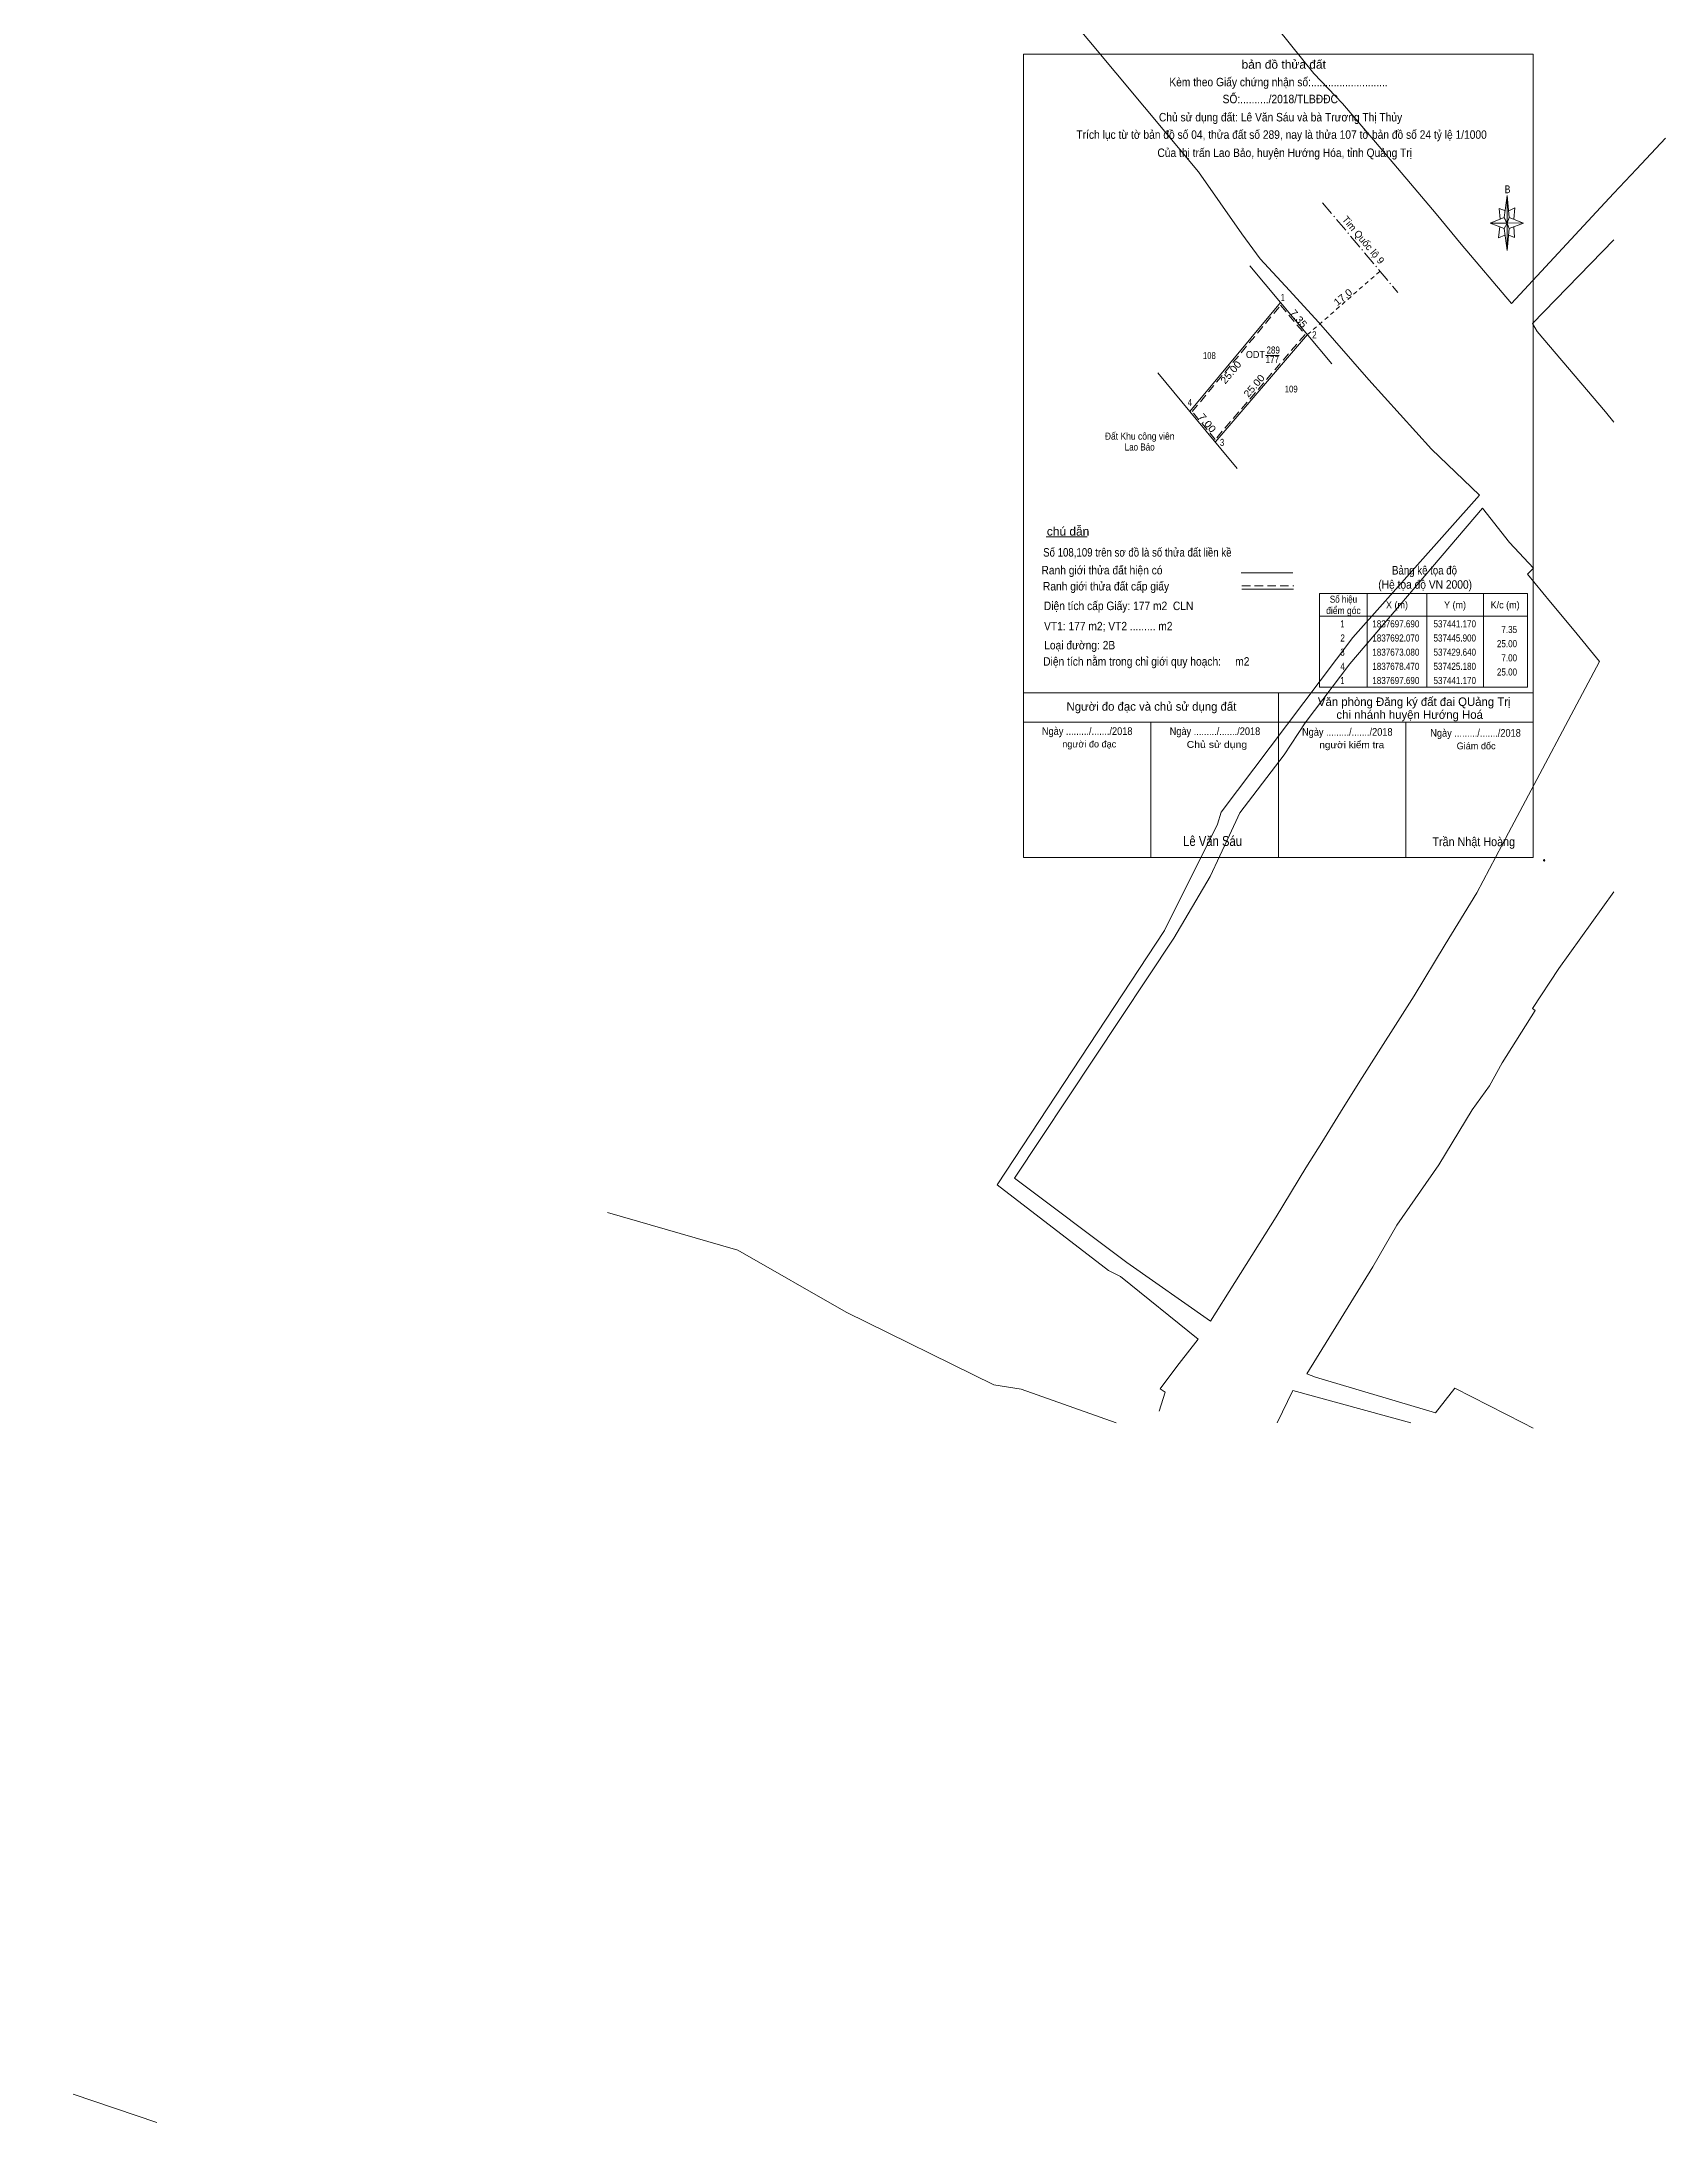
# Model space of a CAD drawing. Header units: metres. Extents: x 536954 to 537511, y 1837377 to 1838051.
# Drawn here: x 537222.5 to 537509.1, y 1837376.5 to 1837743.8 of the extents above; entities that cross this region are included whole.
import ezdxf
from ezdxf.enums import TextEntityAlignment as Align

# ---------------------------------------------------------------- set-up
doc = ezdxf.new("R2010")
doc.units = ezdxf.units.M
doc.header["$LTSCALE"] = 0.5
doc.header["$PDMODE"] = 32
doc.header["$PDSIZE"] = 0.25
for name, pattern in [('DOT_DASHED', [7.7, 5, -1.2, 0.3, -1.2]), ('MEDIUM_DASHED', [4.5, 3, -1.5]), ('SHORT_DASHED', [2.7, 1.5, -1.2])]:
    doc.linetypes.add(name, pattern=pattern)
for name, color, linetype, lineweight in [('1', 7, 'MEDIUM_DASHED', 13), ('10', 7, 'Continuous', 13), ('17', 7, 'Continuous', 13), ('23', 7, 'Continuous', 13), ('5', 7, 'Continuous', 13), ('6', 7, 'Continuous', 13), ('63', 7, 'Continuous', 13)]:
    doc.layers.add(name, color=color, linetype=linetype, lineweight=lineweight)

msp = doc.modelspace()

# ---------------------------------------------------------------- linework, layer by layer
at = {"layer": '1'}
msp.add_lwpolyline([(537441.17, 1837697.22), (537445.51, 1837692.07), (537429.64, 1837673.55), (537425.57, 1837678.47)], close=True, dxfattribs=at)
at = {"layer": '10'}
for p, q in [((537441.17, 1837697.69), (537425.18, 1837678.47)), ((537429.64, 1837673.08), (537445.9, 1837692.07))]:
    msp.add_line(p, q, dxfattribs=at)
at = {"layer": '17', "linetype": 'DOT_DASHED'}
msp.add_line((537448.58, 1837715.32), (537461.86, 1837699.5), dxfattribs=at)
at = {"layer": '17'}
for p, q in [((537441.17, 1837697.69), (537435.73, 1837704.2)), ((537441.17, 1837697.69), (537450.25, 1837686.9)), ((537438.54, 1837688.35), (537440.94, 1837688.35)), ((537419.51, 1837685.31), (537425.18, 1837678.47)), ((537425.18, 1837678.47), (537433.51, 1837668.41)), ((537399.79, 1837656.37), (537407.03, 1837656.37))]:
    msp.add_line(p, q, dxfattribs=at)
at = {"layer": '17', "linetype": 'SHORT_DASHED'}
msp.add_line((537445.94, 1837692.04), (537458.67, 1837703.21), dxfattribs=at)
at = {"layer": '17'}
for points in [[(537440.78, 1837599.72), (537440.78, 1837599.76), (537440.8, 1837628.82)], [(537418.28, 1837599.74), (537418.28, 1837599.76), (537418.3, 1837623.65)], [(537463.28, 1837599.7), (537463.28, 1837599.76), (537463.3, 1837623.61)]]:
    msp.add_lwpolyline(points, dxfattribs=at)
at = {"layer": '23'}
for p, q in [((537438.56, 1837748.63), (537447.02, 1837738.1)), ((537447.02, 1837738.1), (537452.13, 1837732.86)), ((537452.13, 1837732.86), (537457.94, 1837725.99)), ((537457.94, 1837725.99), (537468.63, 1837713.36)), ((537468.63, 1837713.36), (537473.04, 1837707.99)), ((537434.34, 1837709.84), (537437.58, 1837705.42)), ((537473.04, 1837707.99), (537481.91, 1837697.54)), ((537500, 1837708.76), (537485.63, 1837694)), ((537437.58, 1837705.42), (537442.72, 1837699.85)), ((537442.72, 1837699.85), (537447.86, 1837694.27)), ((537447.86, 1837694.27), (537456.74, 1837684.08)), ((537456.74, 1837684.08), (537467.84, 1837671.83)), ((537498.53, 1837678.43), (537500, 1837676.58)), ((537467.84, 1837671.83), (537476.27, 1837663.73)), ((537453.9, 1837638.57), (537476.27, 1837663.73)), ((537476.8, 1837661.41), (537481.58, 1837655.36)), ((537485.83, 1837650.85), (537481.58, 1837655.36)), ((537484.73, 1837649.76), (537485.83, 1837650.85)), ((537484.73, 1837649.76), (537488.84, 1837644.84)), ((537492.97, 1837639.82), (537488.84, 1837644.84)), ((537430.67, 1837607.76), (537453.9, 1837638.57)), ((537432.13, 1837603.7), (537428.76, 1837596.44)), ((537475.79, 1837593.51), (537481.41, 1837604.11)), ((537475.79, 1837593.51), (537470.21, 1837584.4)), ((537490.27, 1837580.19), (537500, 1837593.69)), ((537470.21, 1837584.4), (537464.73, 1837575.36)), ((537464.73, 1837575.36), (537455.58, 1837560.92)), ((537480.31, 1837563.54), (537486.09, 1837572.75)), ((537478.06, 1837559.47), (537480.31, 1837563.54)), ((537410.8, 1837526.88), (537391.15, 1837542.01)), ((537345.37, 1837530.46), (537322.34, 1837537.1)), ((537364.52, 1837519.53), (537345.37, 1837530.46)), ((537428.8, 1837517.93), (537414.06, 1837528.29)), ((537457.48, 1837527.55), (537445.81, 1837508.65)), ((537364.52, 1837519.53), (537390.56, 1837506.69)), ((537426.63, 1837514.78), (537423.29, 1837510.44)), ((537390.56, 1837506.69), (537395.36, 1837505.94)), ((537412.17, 1837500), (537395.36, 1837505.94)), ((537440.6, 1837500), (537443.35, 1837505.73)), ((537464.19, 1837500), (537443.35, 1837505.73)), ((537228.02, 1837381.52), (537242.79, 1837376.54))]:
    msp.add_line(p, q, dxfattribs=at)
for points in [[(537434.34, 1837709.84), (537426.69, 1837720.79), (537402.57, 1837749.64), (537371.58, 1837784.82), (537355.85, 1837803.2), (537307.27, 1837860.98), (537295.03, 1837875.96), (537276.52, 1837900.03), (537268.61, 1837910.43), (537226.17, 1837887.25), (537224.88, 1837886.55), (537197.69, 1837873.15)], [(537509.1, 1837726.71), (537503.98, 1837721.23), (537500, 1837716.98)], [(537500, 1837716.98), (537499.2, 1837716.12), (537481.91, 1837697.54)], [(537498.53, 1837678.43), (537486.46, 1837692.59), (537485.63, 1837694)], [(537445.51, 1837623.53), (537453.42, 1837633.97), (537476.8, 1837661.41)], [(537481.41, 1837604.11), (537497.44, 1837634.37), (537492.97, 1837639.82)], [(537445.51, 1837623.53), (537441.79, 1837617.89), (537441.04, 1837616.9)], [(537441.04, 1837616.9), (537433.96, 1837607.65), (537432.13, 1837603.7)], [(537430.67, 1837607.76), (537430.03, 1837605.67), (537420.7, 1837586.9), (537391.15, 1837542.01)], [(537414.06, 1837528.29), (537394.21, 1837543.18), (537422.36, 1837585.56), (537428.76, 1837596.44)], [(537486.09, 1837572.75), (537485.62, 1837573.13), (537490.27, 1837580.19)], [(537455.58, 1837560.92), (537452.21, 1837555.59), (537448.46, 1837549.48), (537445.64, 1837544.99), (537440.42, 1837536.35)], [(537457.48, 1837527.55), (537461.67, 1837534.88), (537469.09, 1837545.53), (537474.98, 1837555.21), (537478.06, 1837559.47)], [(537440.42, 1837536.35), (537433.07, 1837524.74), (537428.8, 1837517.93)], [(537410.8, 1837526.88), (537412.92, 1837525.8), (537426.63, 1837514.78)], [(537423.29, 1837510.44), (537420.92, 1837507.36), (537419.92, 1837505.99)], [(537471.91, 1837506.13), (537468.54, 1837501.74), (537447.35, 1837508.03), (537445.81, 1837508.65)], [(537419.92, 1837505.99), (537420.81, 1837505.41), (537419.75, 1837502.08)], [(537471.91, 1837506.13), (537483.94, 1837500), (537485.77, 1837499.07)]]:
    msp.add_lwpolyline(points, dxfattribs=at)
at = {"layer": '5'}
for p, q in [((537395.78, 1837599.76), (537395.78, 1837741.56)), ((537480.65, 1837712.7), (537481.15, 1837716.6)), ((537480.65, 1837710.8), (537478.15, 1837711.7)), ((537481.55, 1837710.8), (537481.15, 1837706.9)), ((537482.45, 1837709.2), (537481.45, 1837709.6)), ((537481.55, 1837712.7), (537484.05, 1837711.7)), ((537482.35, 1837711.1), (537482.45, 1837709.2))]:
    msp.add_line(p, q, dxfattribs=at)
for points in [[(537395.78, 1837741.56), (537485.78, 1837741.56), (537485.78, 1837599.76)], [(537480.85, 1837713.9), (537479.75, 1837714.3), (537479.95, 1837712.4)], [(537481.45, 1837713.9), (537482.55, 1837714.4), (537482.35, 1837712.4)], [(537481.15, 1837711.7), (537480.65, 1837712.7), (537478.15, 1837711.7)], [(537479.85, 1837711.1), (537479.65, 1837709.1), (537480.75, 1837709.6)], [(537481.15, 1837711.7), (537481.55, 1837710.8), (537484.05, 1837711.7)]]:
    msp.add_lwpolyline(points, dxfattribs=at)
for points in [[(537481.15, 1837716.6), (537481.55, 1837712.7), (537481.15, 1837711.7)], [(537481.15, 1837711.7), (537478.15, 1837711.7), (537480.65, 1837712.7), (537481.55, 1837710.8), (537484.05, 1837711.7), (537481.15, 1837711.8)], [(537481.15, 1837711.7), (537481.15, 1837706.9), (537480.65, 1837710.8)]]:
    msp.add_lwpolyline(points, close=True, dxfattribs=at)
at = {"layer": '6'}
for p, q in [((537434.2, 1837650.03), (537443.34, 1837650.03)), ((537434.34, 1837647.1), (537443.48, 1837647.1)), ((537395.78, 1837628.82), (537485.78, 1837628.82)), ((537395.78, 1837623.66), (537485.78, 1837623.66)), ((537485.78, 1837599.76), (537395.78, 1837599.76))]:
    msp.add_line(p, q, dxfattribs=at)
at = {"layer": '6', "linetype": 'MEDIUM_DASHED'}
msp.add_line((537434.34, 1837647.72), (537443.54, 1837647.72), dxfattribs=at)
at = {"layer": '6'}
msp.add_point((537487.68, 1837599.26), dxfattribs=at)
at = {"layer": '63'}
for p, q in [((537456.47, 1837646.35), (537456.47, 1837629.85)), ((537466.97, 1837646.35), (537466.97, 1837629.85)), ((537476.97, 1837646.35), (537476.97, 1837629.85)), ((537448.07, 1837642.35), (537484.77, 1837642.35))]:
    msp.add_line(p, q, dxfattribs=at)
msp.add_lwpolyline([(537448.07, 1837646.35), (537484.77, 1837646.35), (537484.77, 1837629.85), (537448.07, 1837629.85)], close=True, dxfattribs=at)

# ---------------------------------------------------------------- texts
at = {"layer": '17'}
msp.add_text('Tim Quốc lộ 9', height=1.25, rotation=310.023, dxfattribs=at).set_placement((537455.3, 1837708.35), align=Align.CENTER)
at = {"layer": '17', "width": 1.1}
msp.add_text('17.0', height=1.25, rotation=39.121, dxfattribs=at).set_placement((537452.58, 1837698.18), align=Align.CENTER)
at = {"layer": '17'}
for s, height, width, p in [('108', 1.2, 0.85, (537428.6, 1837687.75)), ('ODT', 1.25, 0.95, (537436.73, 1837687.91)), ('177', 1.25, 0.85, (537439.7, 1837687.02)), ('289', 1.25, 0.85, (537439.87, 1837688.7)), ('109', 1.2, 0.85, (537443.05, 1837681.84)), ('Đất Khu công viên', 1.25, 0.9, (537416.3, 1837673.5)), ('Lao Bảo', 1.25, 0.85, (537416.3, 1837671.59))]:
    msp.add_text(s, height=height, dxfattribs=dict(at, width=width)).set_placement(p, align=Align.CENTER)
at = {"layer": '5'}
for s, height, width, p in [('bản đồ thửa đất', 1.5, 1.05, (537441.73, 1837738.98)), ('Kèm theo Giấy chứng nhận số:...........................', 1.5, 0.9, (537440.81, 1837735.87)), ('SỐ:........../2018/TLBĐĐC', 1.5, 0.9, (537441.12, 1837732.88)), ('Chủ sử dụng đất: Lê Văn Sáu và bà Trương Thị Thủy', 1.5, 0.9, (537441.17, 1837729.67)), ('Trích lục từ tờ bản đồ số 04, thửa đất số 289, nay là thửa 107 tờ bản đồ số 24 tỷ lệ 1/1000 ', 1.5, 0.9, (537441.61, 1837726.6)), ('Của thị trấn Lao Bảo, huyện Hướng Hóa, tỉnh Quảng Trị', 1.5, 0.9, (537441.91, 1837723.39)), ('B', 1.38, 0.8, (537481.24, 1837717))]:
    msp.add_text(s, height=height, dxfattribs=dict(at, width=width)).set_placement(p, align=Align.CENTER)
at = {"layer": '6'}
for s, height, width, p in [('chú dẫn', 1.5, 1.05, (537403.66, 1837656.58)), ('Ranh giới thửa đất hiện có ', 1.5, 0.9, (537409.9, 1837649.73)), ('Bảng kê tọa độ', 1.5, 0.85, (537466.58, 1837649.71)), ('Ranh giới thửa đất cấp giấy', 1.5, 0.9, (537410.36, 1837646.89)), ('(Hệ tọa độ VN 2000)', 1.5, 0.9, (537466.69, 1837647.2)), ('Ngày ........./......./2018', 1.35, 0.9, (537407.04, 1837621.4)), ('Ngày ........./......./2018', 1.35, 0.9, (537429.59, 1837621.38)), ('Ngày ........./......./2018', 1.35, 0.9, (537452.95, 1837621.26)), ('Ngày ........./......./2018', 1.35, 0.9, (537475.59, 1837621.08)), ('Chủ sử dụng', 1.2, 1.15, (537429.94, 1837619.12)), ('người kiểm tra', 1.2, 1.1, (537453.74, 1837619.06)), ('Lê Văn Sáu', 1.75, 0.85, (537429.17, 1837601.8)), ('Trần Nhật Hoàng', 1.58, 0.9, (537475.27, 1837601.77))]:
    msp.add_text(s, height=height, dxfattribs=dict(at, width=width)).set_placement(p, align=Align.CENTER)
for s, width, p in [('Số 108,109 trên sơ đồ là số thửa đất liền kề', 0.85, (537399.26, 1837652.87)), ('Diện tích cấp Giấy: 177 m2  CLN', 0.9, (537399.39, 1837643.43)), ('VT1: 177 m2; VT2 ......... m2', 0.9, (537399.42, 1837639.85)), ('Loại đường: 2B', 0.9, (537399.45, 1837636.49)), ('Diện tích nằm trong chỉ giới quy hoạch:     m2', 0.9, (537399.27, 1837633.62))]:
    msp.add_text(s, height=1.5, dxfattribs=dict(at, width=width)).set_placement(p)
for s, height, p in [('Người đo đạc và chủ sử dụng đất', 1.5, (537418.38, 1837625.67)), (' Văn phòng Đăng ký đất đai QUảng Trị', 1.5, (537464.49, 1837626.51)), ('chi nhánh huyện Hướng Hoá', 1.5, (537463.96, 1837624.24)), ('người đo đạc', 1.2, (537407.4, 1837619.19)), ('Giám đốc', 1.2, (537475.69, 1837618.86))]:
    msp.add_text(s, height=height, dxfattribs=at).set_placement(p, align=Align.CENTER)
at = {"layer": '63'}
for s, width, p in [(' 1', 0.75, (537441.92, 1837697.99)), (' 2', 0.85, (537447.53, 1837691.38)), (' 4', 0.85, (537425.56, 1837679.46)), (' 3', 0.8, (537431.22, 1837672.4)), ('7.35', 0.85, (537482.92, 1837639.38)), ('25.00', 0.85, (537482.92, 1837636.88)), ('25.00', 0.85, (537482.92, 1837631.88)), ('7.00', 0.85, (537482.92, 1837634.38))]:
    msp.add_text(s, height=1.25, dxfattribs=dict(at, width=width)).set_placement(p, align=Align.RIGHT)
for s, rotation, width, p in [('7.35', 310.085, 1.1, (537443.88, 1837694.48)), ('25.00', 50.241, 1.1, (537432.88, 1837684.99)), ('25.00', 49.429, 1.1, (537436.98, 1837682.6)), ('7.00', 309.606, 1.15, (537427.75, 1837676.06))]:
    msp.add_text(s, height=1.25, rotation=rotation, dxfattribs=dict(at, width=width)).set_placement(p, align=Align.CENTER)
for s, width, p in [('điểm góc', 0.9, (537452.27, 1837642.73)), ('Số hiệu', 0.85, (537452.27, 1837644.73)), ('X (m)', 0.95, (537461.72, 1837643.73)), ('Y (m)', 0.95, (537471.97, 1837643.73)), ('K/c (m)', 0.95, (537480.81, 1837643.73)), (' 1', 0.75, (537451.92, 1837640.38)), ('1837697.690', 0.85, (537461.52, 1837640.38)), ('537441.170', 0.85, (537471.92, 1837640.38)), (' 3', 0.8, (537451.92, 1837635.38)), (' 2', 0.85, (537451.93, 1837637.88)), ('1837692.070', 0.85, (537461.52, 1837637.88)), ('1837673.080', 0.85, (537461.52, 1837635.38)), ('537445.900', 0.85, (537471.92, 1837637.88)), ('537429.640', 0.85, (537471.92, 1837635.38)), (' 4', 0.85, (537451.92, 1837632.88)), ('1837678.470', 0.85, (537461.52, 1837632.88)), ('537425.180', 0.85, (537471.92, 1837632.88)), (' 1', 0.75, (537451.92, 1837630.38)), ('1837697.690', 0.85, (537461.52, 1837630.38)), ('537441.170', 0.85, (537471.92, 1837630.38))]:
    msp.add_text(s, height=1.25, dxfattribs=dict(at, width=width)).set_placement(p, align=Align.CENTER)

doc.saveas('drawing.dxf')
